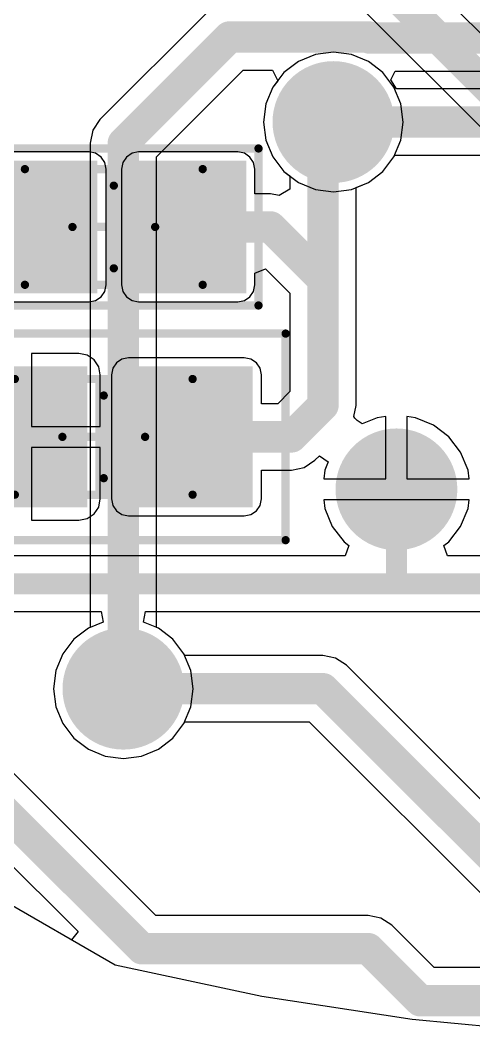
# Model space of a CAD drawing. Header units: millimetres. Extents: x 0.11 to 2.34, y 0.1 to 2.58.
# Drawn here: x 1.0109 to 1.2268, y 0.1006 to 0.5835 of the extents above; entities that cross this region are included whole.
import ezdxf

# ---------------------------------------------------------------- set-up
doc = ezdxf.new("R2010")
doc.units = ezdxf.units.MM
doc.header["$MEASUREMENT"] = 0
for name, color, linetype in [('BottomLayer', 5, 'Continuous'), ('BottomSolder', 6, 'Continuous'), ('Mechanical13', 56, 'Continuous'), ('Mechanical15', 56, 'Continuous'), ('MultiLayer', 9, 'Continuous'), ('TopLayer', 1, 'Continuous'), ('TopOverlay', 2, 'Continuous'), ('TopPaste', 8, 'Continuous'), ('TopSolder', 216, 'Continuous'), ('ViaHoleLayer', 16, 'Continuous')]:
    doc.layers.add(name, color=color, linetype=linetype)

# ---------------------------------------------------------------- blocks, each defined once
blk = doc.blocks.new('6_0805_M_43')
at = {"layer": 'Mechanical13', "const_width": 0.00394}
for points in [[(-0.04232, -0.02756), (-0.04232, 0.02756)], [(-0.04232, 0.02756), (0.04232, 0.02756)], [(0.04232, -0.02756), (0.04232, 0.02756)], [(-0.04232, -0.02756), (0.04232, -0.02756)]]:
    blk.add_lwpolyline(points, dxfattribs=at)
at = {"layer": 'Mechanical13', "const_width": 0.00197}
for points in [[(-0.04331, 0.02756, 1), (-0.04134, 0.02756, 1)], [(-0.04331, 0.02756, 1), (-0.04134, 0.02756, 1)], [(0.04134, 0.02756, 1), (0.04331, 0.02756, 1)], [(0.04134, 0.02756, 1), (0.04331, 0.02756, 1)], [(-0.04331, -0.02756, 1), (-0.04134, -0.02756, 1)], [(-0.04331, -0.02756, 1), (-0.04134, -0.02756, 1)], [(0.04134, -0.02756, 1), (0.04331, -0.02756, 1)], [(0.04134, -0.02756, 1), (0.04331, -0.02756, 1)]]:
    blk.add_lwpolyline(points, format="xyb", close=True, dxfattribs=at)
at = {"layer": 'Mechanical15', "const_width": 0.00394}
for points in [[(-0.08661, -0.04921), (-0.08661, 0.04921)], [(-0.08661, 0.04921), (0.08661, 0.04921)], [(0.08661, -0.04921), (0.08661, 0.04921)], [(0, -0.01969), (0, 0.01969)], [(-0.01969, 0), (0.01969, 0)], [(-0.08661, -0.04921), (0.08661, -0.04921)]]:
    blk.add_lwpolyline(points, dxfattribs=at)
at = {"layer": 'Mechanical15', "const_width": 0.00197}
for points in [[(-0.0876, 0.04921, 1), (-0.08563, 0.04921, 1)], [(-0.0876, 0.04921, 1), (-0.08563, 0.04921, 1)], [(0.08563, 0.04921, 1), (0.0876, 0.04921, 1)], [(0.08563, 0.04921, 1), (0.0876, 0.04921, 1)], [(-0.00098, 0.01969, 1), (0.00098, 0.01969, 1)], [(-0.02067, 0, 1), (-0.0187, 0, 1)], [(0.0187, 0, 1), (0.02067, 0, 1)], [(-0.00098, -0.01969, 1), (0.00098, -0.01969, 1)], [(-0.0876, -0.04921, 1), (-0.08563, -0.04921, 1)], [(-0.0876, -0.04921, 1), (-0.08563, -0.04921, 1)], [(0.08563, -0.04921, 1), (0.0876, -0.04921, 1)], [(0.08563, -0.04921, 1), (0.0876, -0.04921, 1)]]:
    blk.add_lwpolyline(points, format="xyb", close=True, dxfattribs=at)
at = {"layer": 'TopLayer'}
for points in [[(-0.01181, -0.02953), (-0.01181, 0.02953), (-0.06693, -0.02953), (-0.06693, 0.02953)], [(0.06693, -0.02953), (0.06693, 0.02953), (0.01181, -0.02953), (0.01181, 0.02953)]]:
    blk.add_solid(points, dxfattribs=at)
at = {"layer": 'TopOverlay', "const_width": 0.00787}
blk.add_lwpolyline([(0, -0.02559), (0, 0.02559)], dxfattribs=at)
at = {"layer": 'TopOverlay', "const_width": 0.00394}
for points in [[(-0.00197, 0.02559, 1), (0.00197, 0.02559, 1)], [(-0.00197, -0.02559, 1), (0.00197, -0.02559, 1)]]:
    blk.add_lwpolyline(points, format="xyb", close=True, dxfattribs=at)
at = {"layer": 'TopPaste'}
for points in [[(-0.01181, -0.02953), (-0.01181, 0.02953), (-0.06693, -0.02953), (-0.06693, 0.02953)], [(0.06693, -0.02953), (0.06693, 0.02953), (0.01181, -0.02953), (0.01181, 0.02953)]]:
    blk.add_solid(points, dxfattribs=at)
at = {"layer": 'TopSolder'}
for points in [[(-0.00781, -0.03353), (-0.00781, 0.03353), (-0.07093, -0.03353), (-0.07093, 0.03353)], [(0.07093, -0.03353), (0.07093, 0.03353), (0.00781, -0.03353), (0.00781, 0.03353)]]:
    blk.add_solid(points, dxfattribs=at)
blk = doc.blocks.new('6_0805_N_46')
at = {"layer": 'Mechanical13', "const_width": 0.00394}
for points in [[(-0.04232, -0.02756), (-0.04232, 0.02756)], [(-0.04232, 0.02756), (0.04232, 0.02756)], [(0.04232, -0.02756), (0.04232, 0.02756)], [(-0.04232, -0.02756), (0.04232, -0.02756)]]:
    blk.add_lwpolyline(points, dxfattribs=at)
at = {"layer": 'Mechanical13', "const_width": 0.00197}
for points in [[(-0.04331, 0.02756, 1), (-0.04134, 0.02756, 1)], [(-0.04331, 0.02756, 1), (-0.04134, 0.02756, 1)], [(0.04134, 0.02756, 1), (0.04331, 0.02756, 1)], [(0.04134, 0.02756, 1), (0.04331, 0.02756, 1)], [(-0.04331, -0.02756, 1), (-0.04134, -0.02756, 1)], [(-0.04331, -0.02756, 1), (-0.04134, -0.02756, 1)], [(0.04134, -0.02756, 1), (0.04331, -0.02756, 1)], [(0.04134, -0.02756, 1), (0.04331, -0.02756, 1)]]:
    blk.add_lwpolyline(points, format="xyb", close=True, dxfattribs=at)
at = {"layer": 'Mechanical15', "const_width": 0.00394}
for points in [[(-0.0689, -0.0374), (-0.0689, 0.0374)], [(-0.0689, 0.0374), (0.0689, 0.0374)], [(0.0689, -0.0374), (0.0689, 0.0374)], [(0, -0.01969), (0, 0.01969)], [(-0.01969, 0), (0.01969, 0)], [(-0.0689, -0.0374), (0.0689, -0.0374)]]:
    blk.add_lwpolyline(points, dxfattribs=at)
at = {"layer": 'Mechanical15', "const_width": 0.00197}
for points in [[(-0.06988, 0.0374, 1), (-0.06791, 0.0374, 1)], [(-0.06988, 0.0374, 1), (-0.06791, 0.0374, 1)], [(0.06791, 0.0374, 1), (0.06988, 0.0374, 1)], [(0.06791, 0.0374, 1), (0.06988, 0.0374, 1)], [(-0.00098, 0.01969, 1), (0.00098, 0.01969, 1)], [(-0.02067, 0, 1), (-0.0187, 0, 1)], [(0.0187, 0, 1), (0.02067, 0, 1)], [(-0.00098, -0.01969, 1), (0.00098, -0.01969, 1)], [(-0.06988, -0.0374, 1), (-0.06791, -0.0374, 1)], [(-0.06988, -0.0374, 1), (-0.06791, -0.0374, 1)], [(0.06791, -0.0374, 1), (0.06988, -0.0374, 1)], [(0.06791, -0.0374, 1), (0.06988, -0.0374, 1)]]:
    blk.add_lwpolyline(points, format="xyb", close=True, dxfattribs=at)
at = {"layer": 'TopLayer'}
for points in [[(-0.01181, -0.02756), (-0.01181, 0.02756), (-0.05906, -0.02756), (-0.05906, 0.02756)], [(0.05906, -0.02756), (0.05906, 0.02756), (0.01181, -0.02756), (0.01181, 0.02756)]]:
    blk.add_solid(points, dxfattribs=at)
at = {"layer": 'TopOverlay', "const_width": 0.00787}
blk.add_lwpolyline([(0, -0.02362), (0, 0.02362)], dxfattribs=at)
at = {"layer": 'TopOverlay', "const_width": 0.00394}
for points in [[(-0.00197, 0.02362, 1), (0.00197, 0.02362, 1)], [(-0.00197, -0.02362, 1), (0.00197, -0.02362, 1)]]:
    blk.add_lwpolyline(points, format="xyb", close=True, dxfattribs=at)
at = {"layer": 'TopPaste'}
for points in [[(-0.01181, -0.02756), (-0.01181, 0.02756), (-0.05906, -0.02756), (-0.05906, 0.02756)], [(0.05906, -0.02756), (0.05906, 0.02756), (0.01181, -0.02756), (0.01181, 0.02756)]]:
    blk.add_solid(points, dxfattribs=at)
at = {"layer": 'TopSolder'}
for points in [[(-0.00781, -0.03156), (-0.00781, 0.03156), (-0.06305, -0.03156), (-0.06305, 0.03156)], [(0.06306, -0.03156), (0.06306, 0.03156), (0.00781, -0.03156), (0.00781, 0.03156)]]:
    blk.add_solid(points, dxfattribs=at)

msp = doc.modelspace()

# ---------------------------------------------------------------- linework, layer by layer
at = {"layer": 'BottomLayer'}
for p, q in [((1.09933, 0.58667), (1.04883, 0.53617)), ((1.0758, 0.51845), (1.11705, 0.5597)), ((1.11705, 0.5597), (1.13105, 0.5597)), ((1.13105, 0.5597), (1.13352, 0.5547)), ((1.18727, 0.55502), (1.18933, 0.5592)), ((1.18933, 0.5592), (1.635, 0.5592)), ((1.13117, 0.55164), (1.12785, 0.54361)), ((1.13352, 0.5547), (1.13117, 0.55164)), ((1.19, 0.5508), (1.18727, 0.55502)), ((1.65345, 0.5508), (1.19, 0.5508)), ((1.12785, 0.54361), (1.12672, 0.535)), ((1.04883, 0.53617), (1.0454, 0.53105)), ((1.12672, 0.535), (1.12785, 0.52639)), ((1.0454, 0.53105), (1.0442, 0.525)), ((1.12785, 0.52639), (1.13117, 0.51836)), ((1.0442, 0.525), (1.0442, 0.29417)), ((1.0758, 0.29417), (1.0758, 0.51845)), ((1.13117, 0.51836), (1.13646, 0.51146)), ((1.18354, 0.51146), (1.18883, 0.51836)), ((1.18883, 0.51836), (1.18917, 0.5192)), ((1.18917, 0.5192), (1.66, 0.5192)), ((1.13646, 0.51146), (1.14336, 0.50617)), ((1.17664, 0.50617), (1.18354, 0.51146)), ((1.14336, 0.50617), (1.15139, 0.50285)), ((1.15139, 0.50285), (1.16, 0.50172)), ((1.16, 0.50172), (1.16861, 0.50285)), ((1.16861, 0.50285), (1.17664, 0.50617)), ((1.05603, 0.13336), (0.452, 0.48209)), ((1.04336, 0.29383), (1.03646, 0.28854)), ((1.0442, 0.29417), (1.04336, 0.29383)), ((1.07664, 0.29383), (1.0758, 0.29417)), ((1.08354, 0.28854), (1.07664, 0.29383)), ((1.03646, 0.28854), (1.03117, 0.28164)), ((1.08883, 0.28164), (1.08354, 0.28854)), ((1.03117, 0.28164), (1.02785, 0.27361)), ((1.09215, 0.27361), (1.08883, 0.28164)), ((1.02785, 0.27361), (1.02672, 0.265)), ((1.09328, 0.265), (1.09215, 0.27361)), ((1.02672, 0.265), (1.02785, 0.25639)), ((1.09215, 0.25639), (1.09328, 0.265)), ((1.02785, 0.25639), (1.03117, 0.24836)), ((1.08883, 0.24836), (1.09215, 0.25639)), ((1.03117, 0.24836), (1.03646, 0.24146)), ((1.08354, 0.24146), (1.08883, 0.24836)), ((1.03646, 0.24146), (1.04336, 0.23617)), ((1.07664, 0.23617), (1.08354, 0.24146)), ((1.04336, 0.23617), (1.05139, 0.23285)), ((1.05139, 0.23285), (1.06, 0.23172)), ((1.06, 0.23172), (1.06861, 0.23285)), ((1.06861, 0.23285), (1.07664, 0.23617)), ((1.12588, 0.11842), (1.05603, 0.13336)), ((1.19751, 0.10743), (1.12588, 0.11842)), ((1.26965, 0.10063), (1.19751, 0.10743))]:
    msp.add_line(p, q, dxfattribs=at)
at = {"layer": 'BottomLayer', "const_width": 0.015}
for points in [[(1.06, 0.525), (1.1105, 0.5755)], [(1.1105, 0.5755), (1.17678, 0.5755)], [(1.17678, 0.5755), (1.17728, 0.575)], [(1.17728, 0.575), (1.635, 0.575)], [(1.16, 0.535), (1.66, 0.535)], [(1.06, 0.265), (1.06, 0.525)]]:
    msp.add_lwpolyline(points, dxfattribs=at)
at = {"layer": 'BottomLayer'}
for points, const_width in [([(1.10675, 0.5755, 1), (1.11425, 0.5755, 1)], 0.0075), ([(1.10675, 0.5755, 1), (1.11425, 0.5755, 1)], 0.0075), ([(1.17303, 0.5755, 1), (1.18053, 0.5755, 1)], 0.0075), ([(1.17303, 0.5755, 1), (1.18053, 0.5755, 1)], 0.0075), ([(1.17353, 0.575, 1), (1.18103, 0.575, 1)], 0.0075), ([(1.17353, 0.575, 1), (1.18103, 0.575, 1)], 0.0075), ([(1.1475, 0.535, 1), (1.1725, 0.535, 1)], 0.025), ([(1.15625, 0.535, 1), (1.16375, 0.535, 1)], 0.0075), ([(1.05625, 0.525, 1), (1.06375, 0.525, 1)], 0.0075), ([(1.05625, 0.525, 1), (1.06375, 0.525, 1)], 0.0075), ([(1.1775, 0.36, 1), (1.2025, 0.36, 1)], 0.025), ([(1.0475, 0.265, 1), (1.0725, 0.265, 1)], 0.025), ([(1.05625, 0.265, 1), (1.06375, 0.265, 1)], 0.0075)]:
    msp.add_lwpolyline(points, format="xyb", close=True, dxfattribs=dict(at, const_width=const_width))
at = {"layer": 'BottomSolder', "const_width": 0.029}
for points in [[(1.1455, 0.535, 1), (1.1745, 0.535, 1)], [(1.1755, 0.36, 1), (1.2045, 0.36, 1)], [(1.0455, 0.265, 1), (1.0745, 0.265, 1)]]:
    msp.add_lwpolyline(points, format="xyb", close=True, dxfattribs=at)
at = {"layer": 'MultiLayer', "const_width": 0.025}
for points in [[(1.1475, 0.535, 1), (1.1725, 0.535, 1)], [(1.1775, 0.36, 1), (1.2025, 0.36, 1)], [(1.0475, 0.265, 1), (1.0725, 0.265, 1)]]:
    msp.add_lwpolyline(points, format="xyb", close=True, dxfattribs=at)
at = {"layer": 'TopLayer'}
for p, q in [((1.32655, 0.4808), (1.12805, 0.6793)), ((1.10107, 0.66158), (1.30883, 0.45383)), ((1.15139, 0.56715), (1.14336, 0.56383)), ((1.16, 0.56828), (1.15139, 0.56715)), ((1.16861, 0.56715), (1.16, 0.56828)), ((1.17664, 0.56383), (1.16861, 0.56715)), ((1.14336, 0.56383), (1.13646, 0.55854)), ((1.18354, 0.55854), (1.17664, 0.56383)), ((1.13646, 0.55854), (1.13117, 0.55164)), ((1.18883, 0.55164), (1.18354, 0.55854)), ((1.13117, 0.55164), (1.12785, 0.54361)), ((1.19215, 0.54361), (1.18883, 0.55164)), ((1.12785, 0.54361), (1.12672, 0.535)), ((1.19328, 0.535), (1.19215, 0.54361)), ((1.12672, 0.535), (1.12785, 0.52639)), ((1.19215, 0.52639), (1.19328, 0.535)), ((1.12785, 0.52639), (1.13117, 0.51836)), ((1.18883, 0.51836), (1.19215, 0.52639)), ((1.04362, 0.52072), (0.99638, 0.52072)), ((1.04674, 0.52009), (1.04362, 0.52072)), ((1.04939, 0.51833), (1.04674, 0.52009)), ((1.05116, 0.51568), (1.04939, 0.51833)), ((1.06148, 0.51833), (1.05971, 0.51568)), ((1.06412, 0.52009), (1.06148, 0.51833)), ((1.06724, 0.52072), (1.06412, 0.52009)), ((1.11449, 0.52072), (1.06724, 0.52072)), ((1.11761, 0.52009), (1.11449, 0.52072)), ((1.12026, 0.51833), (1.11761, 0.52009)), ((1.12202, 0.51568), (1.12026, 0.51833)), ((1.13117, 0.51836), (1.13646, 0.51146)), ((1.18354, 0.51146), (1.18883, 0.51836)), ((1.05178, 0.51256), (1.05116, 0.51568)), ((1.05178, 0.45744), (1.05178, 0.51256)), ((1.05971, 0.51568), (1.05909, 0.51256)), ((1.05909, 0.51256), (1.05909, 0.45744)), ((1.12264, 0.51256), (1.12202, 0.51568)), ((1.12264, 0.5008), (1.12264, 0.51256)), ((1.13646, 0.51146), (1.1392, 0.50937)), ((1.1392, 0.50937), (1.1392, 0.50305)), ((1.17664, 0.50617), (1.18354, 0.51146)), ((1.1392, 0.50305), (1.1342, 0.49997)), ((1.1708, 0.50376), (1.17664, 0.50617)), ((1.1708, 0.46), (1.1708, 0.50376)), ((1.13, 0.5008), (1.12264, 0.5008)), ((1.1342, 0.49997), (1.13, 0.5008)), ((1.03534, 0.1453), (0.452, 0.48209)), ((1.12264, 0.46293), (1.12764, 0.46501)), ((1.12764, 0.46501), (1.1392, 0.45345)), ((1.12264, 0.45744), (1.12264, 0.46293)), ((1.1708, 0.4), (1.1708, 0.46)), ((1.04939, 0.45167), (1.05116, 0.45432)), ((1.05116, 0.45432), (1.05178, 0.45744)), ((1.05909, 0.45744), (1.05971, 0.45432)), ((1.05971, 0.45432), (1.06148, 0.45167)), ((1.12026, 0.45167), (1.12202, 0.45432)), ((1.12202, 0.45432), (1.12264, 0.45744)), ((0.99638, 0.44928), (1.04362, 0.44928)), ((1.04362, 0.44928), (1.04674, 0.44991)), ((1.04674, 0.44991), (1.04939, 0.45167)), ((1.06148, 0.45167), (1.06412, 0.44991)), ((1.06412, 0.44991), (1.06724, 0.44928)), ((1.06724, 0.44928), (1.11449, 0.44928)), ((1.11449, 0.44928), (1.11761, 0.44991)), ((1.11761, 0.44991), (1.12026, 0.45167)), ((1.1392, 0.45345), (1.1392, 0.40655)), ((1.03882, 0.42472), (1.01626, 0.42472)), ((1.01626, 0.42472), (1.01626, 0.39)), ((1.04272, 0.42395), (1.03882, 0.42472)), ((1.04603, 0.42174), (1.04272, 0.42395)), ((1.04824, 0.41843), (1.04603, 0.42174)), ((1.05667, 0.4203), (1.05491, 0.41765)), ((1.05932, 0.42206), (1.05667, 0.4203)), ((1.06244, 0.42268), (1.05932, 0.42206)), ((1.11756, 0.42268), (1.06244, 0.42268)), ((1.12068, 0.42206), (1.11756, 0.42268)), ((1.12333, 0.4203), (1.12068, 0.42206)), ((1.12509, 0.41765), (1.12333, 0.4203)), ((1.04901, 0.41453), (1.04824, 0.41843)), ((1.05491, 0.41765), (1.05428, 0.41453)), ((1.12572, 0.41453), (1.12509, 0.41765)), ((1.04901, 0.39), (1.04901, 0.41453)), ((1.05428, 0.41453), (1.05428, 0.35547)), ((1.12572, 0.4008), (1.12572, 0.41453)), ((1.1392, 0.40655), (1.13345, 0.4008)), ((1.13345, 0.4008), (1.12572, 0.4008)), ((1.16974, 0.39466), (1.1708, 0.4)), ((1.1702, 0.39393), (1.16974, 0.39466)), ((1.17125, 0.39284), (1.1702, 0.39393)), ((1.17374, 0.39115), (1.17125, 0.39284)), ((1.18086, 0.3941), (1.17374, 0.39115)), ((1.185, 0.39464), (1.18086, 0.3941)), ((1.185, 0.365), (1.185, 0.39464)), ((1.19914, 0.3941), (1.195, 0.39464)), ((1.195, 0.39464), (1.195, 0.365)), ((1.20765, 0.39057), (1.19914, 0.3941)), ((1.01626, 0.39), (1.04901, 0.39)), ((1.21496, 0.38496), (1.20765, 0.39057)), ((1.22057, 0.37765), (1.21496, 0.38496)), ((1.04901, 0.38), (1.01626, 0.38)), ((1.01626, 0.38), (1.01626, 0.34528)), ((1.04901, 0.35547), (1.04901, 0.38)), ((1.2241, 0.36914), (1.22057, 0.37765)), ((1.14605, 0.3704), (1.15117, 0.37383)), ((1.15117, 0.37383), (1.15332, 0.37597)), ((1.15332, 0.37597), (1.15756, 0.37314)), ((1.15756, 0.37314), (1.1559, 0.36914)), ((1.12572, 0.35547), (1.12572, 0.3692)), ((1.12572, 0.3692), (1.14, 0.3692)), ((1.14, 0.3692), (1.14605, 0.3704)), ((1.1559, 0.36914), (1.15536, 0.365)), ((1.22464, 0.365), (1.2241, 0.36914)), ((1.15536, 0.365), (1.185, 0.365)), ((1.195, 0.365), (1.22464, 0.365)), ((1.04824, 0.35157), (1.04901, 0.35547)), ((1.05428, 0.35547), (1.05491, 0.35235)), ((1.12509, 0.35235), (1.12572, 0.35547)), ((1.22464, 0.355), (1.15536, 0.355)), ((1.15536, 0.355), (1.1559, 0.35086)), ((1.2241, 0.35086), (1.22464, 0.355)), ((1.04272, 0.34605), (1.04603, 0.34826)), ((1.04603, 0.34826), (1.04824, 0.35157)), ((1.05491, 0.35235), (1.05667, 0.3497)), ((1.05667, 0.3497), (1.05932, 0.34794)), ((1.05932, 0.34794), (1.06244, 0.34732)), ((1.11756, 0.34732), (1.12068, 0.34794)), ((1.12068, 0.34794), (1.12333, 0.3497)), ((1.12333, 0.3497), (1.12509, 0.35235)), ((1.1559, 0.35086), (1.15943, 0.34235)), ((1.22057, 0.34235), (1.2241, 0.35086)), ((1.01626, 0.34528), (1.03882, 0.34528)), ((1.03882, 0.34528), (1.04272, 0.34605)), ((1.06244, 0.34732), (1.11756, 0.34732)), ((1.15943, 0.34235), (1.16504, 0.33504)), ((1.21496, 0.33504), (1.22057, 0.34235)), ((1.16504, 0.33504), (1.16736, 0.33325)), ((1.16736, 0.33325), (1.16566, 0.32825)), ((1.21264, 0.33325), (1.21496, 0.33504)), ((1.21434, 0.32825), (1.21264, 0.33325)), ((1.0754, 0.15695), (0.9008, 0.33155)), ((1.16566, 0.32825), (0.98049, 0.32825)), ((1.27675, 0.32825), (1.21434, 0.32825)), ((0.87383, 0.31383), (1.03839, 0.14926)), ((0.975, 0.30175), (1.04941, 0.30175)), ((1.04941, 0.30175), (1.05041, 0.29675)), ((1.06959, 0.29675), (1.07059, 0.30175)), ((1.07059, 0.30175), (1.27675, 0.30175)), ((1.05041, 0.29675), (1.04336, 0.29383)), ((1.07664, 0.29383), (1.06959, 0.29675)), ((1.04336, 0.29383), (1.03646, 0.28854)), ((1.08354, 0.28854), (1.07664, 0.29383)), ((1.03646, 0.28854), (1.03117, 0.28164)), ((1.08883, 0.28164), (1.08354, 0.28854)), ((1.03117, 0.28164), (1.02785, 0.27361)), ((1.08917, 0.2808), (1.08883, 0.28164)), ((1.155, 0.2808), (1.08917, 0.2808)), ((1.16105, 0.2796), (1.155, 0.2808)), ((1.16617, 0.27617), (1.16105, 0.2796)), ((1.26155, 0.1808), (1.16617, 0.27617)), ((1.02785, 0.27361), (1.02672, 0.265)), ((1.02672, 0.265), (1.02785, 0.25639)), ((1.02785, 0.25639), (1.03117, 0.24836)), ((1.03117, 0.24836), (1.03646, 0.24146)), ((1.08354, 0.24146), (1.08883, 0.24836)), ((1.08883, 0.24836), (1.08917, 0.2492)), ((1.08917, 0.2492), (1.14845, 0.2492)), ((1.14845, 0.2492), (1.24383, 0.15382)), ((1.03646, 0.24146), (1.04336, 0.23617)), ((1.07664, 0.23617), (1.08354, 0.24146)), ((1.04336, 0.23617), (1.05139, 0.23285)), ((1.05139, 0.23285), (1.06, 0.23172)), ((1.06, 0.23172), (1.06861, 0.23285)), ((1.06861, 0.23285), (1.07664, 0.23617)), ((1.17658, 0.15695), (1.0754, 0.15695)), ((1.18262, 0.15574), (1.17658, 0.15695)), ((1.18775, 0.15232), (1.18262, 0.15574)), ((1.20791, 0.13216), (1.18775, 0.15232)), ((1.03839, 0.14926), (1.03534, 0.1453)), ((1.33929, 0.13216), (1.20791, 0.13216))]:
    msp.add_line(p, q, dxfattribs=at)
for points, const_width in [([(1.11224, 0.67276), (1.32, 0.465)], 0.015), ([(1.155, 0.53), (1.16, 0.535)], 0.015), ([(1.155, 0.46), (1.155, 0.53)], 0.015), ([(0.96, 0.485), (1.02, 0.485)], 0.015), ([(1.09087, 0.485), (1.13, 0.485)], 0.015), ([(1.13, 0.485), (1.155, 0.46)], 0.015), ([(1.155, 0.4), (1.155, 0.46)], 0.015), ([(1.14, 0.385), (1.155, 0.4)], 0.015), ([(1.09, 0.385), (1.14, 0.385)], 0.015), ([(0.965, 0.385), (1.01126, 0.385)], 0.01), ([(1.19, 0.315), (1.19, 0.36)], 0.01), ([(0.885, 0.325), (1.06886, 0.14114)], 0.015), ([(0.975, 0.315), (1.19, 0.315)], 0.01), ([(1.19, 0.315), (1.29, 0.315)], 0.01), ([(1.06, 0.265), (1.155, 0.265)], 0.015), ([(1.155, 0.265), (1.255, 0.165)], 0.015), ([(1.06886, 0.14114), (1.17658, 0.14114)], 0.015), ([(1.17658, 0.14114), (1.20136, 0.11636)], 0.015), ([(1.20136, 0.11636), (1.48465, 0.11636)], 0.015)]:
    msp.add_lwpolyline(points, dxfattribs=dict(at, const_width=const_width))
for points, const_width in [([(1.1475, 0.535, 1), (1.1725, 0.535, 1)], 0.025), ([(1.15625, 0.535, 1), (1.16375, 0.535, 1)], 0.0075), ([(1.15125, 0.53, 1), (1.15875, 0.53, 1)], 0.0075), ([(1.15125, 0.53, 1), (1.15875, 0.53, 1)], 0.0075), ([(1.01625, 0.485, 1), (1.02375, 0.485, 1)], 0.0075), ([(1.08712, 0.485, 1), (1.09462, 0.485, 1)], 0.0075), ([(1.12625, 0.485, 1), (1.13375, 0.485, 1)], 0.0075), ([(1.12625, 0.485, 1), (1.13375, 0.485, 1)], 0.0075), ([(1.15125, 0.46, 1), (1.15875, 0.46, 1)], 0.0075), ([(1.15125, 0.46, 1), (1.15875, 0.46, 1)], 0.0075), ([(1.15125, 0.46, 1), (1.15875, 0.46, 1)], 0.0075), ([(1.15125, 0.4, 1), (1.15875, 0.4, 1)], 0.0075), ([(1.15125, 0.4, 1), (1.15875, 0.4, 1)], 0.0075), ([(1.08625, 0.385, 1), (1.09375, 0.385, 1)], 0.0075), ([(1.13625, 0.385, 1), (1.14375, 0.385, 1)], 0.0075), ([(1.13625, 0.385, 1), (1.14375, 0.385, 1)], 0.0075), ([(1.00876, 0.385, 1), (1.01376, 0.385, 1)], 0.005), ([(1.1775, 0.36, 1), (1.2025, 0.36, 1)], 0.025), ([(1.1875, 0.36, 1), (1.1925, 0.36, 1)], 0.005), ([(1.1875, 0.315, 1), (1.1925, 0.315, 1)], 0.005), ([(1.1875, 0.315, 1), (1.1925, 0.315, 1)], 0.005), ([(1.1875, 0.315, 1), (1.1925, 0.315, 1)], 0.005), ([(1.0475, 0.265, 1), (1.0725, 0.265, 1)], 0.025), ([(1.05625, 0.265, 1), (1.06375, 0.265, 1)], 0.0075), ([(1.15125, 0.265, 1), (1.15875, 0.265, 1)], 0.0075), ([(1.15125, 0.265, 1), (1.15875, 0.265, 1)], 0.0075), ([(1.06511, 0.14114, 1), (1.07261, 0.14114, 1)], 0.0075), ([(1.06511, 0.14114, 1), (1.07261, 0.14114, 1)], 0.0075), ([(1.17283, 0.14114, 1), (1.18033, 0.14114, 1)], 0.0075), ([(1.17283, 0.14114, 1), (1.18033, 0.14114, 1)], 0.0075), ([(1.19761, 0.11636, 1), (1.20511, 0.11636, 1)], 0.0075), ([(1.19761, 0.11636, 1), (1.20511, 0.11636, 1)], 0.0075)]:
    msp.add_lwpolyline(points, format="xyb", close=True, dxfattribs=dict(at, const_width=const_width))
at = {"layer": 'TopSolder', "const_width": 0.029}
for points in [[(1.1455, 0.535, 1), (1.1745, 0.535, 1)], [(1.1755, 0.36, 1), (1.2045, 0.36, 1)], [(1.0455, 0.265, 1), (1.0745, 0.265, 1)]]:
    msp.add_lwpolyline(points, format="xyb", close=True, dxfattribs=at)
at = {"layer": 'ViaHoleLayer', "const_width": 0.014}
for points in [[(1.153, 0.535, 1), (1.167, 0.535, 1)], [(1.183, 0.36, 1), (1.197, 0.36, 1)], [(1.053, 0.265, 1), (1.067, 0.265, 1)]]:
    msp.add_lwpolyline(points, format="xyb", close=True, dxfattribs=at)

# ---------------------------------------------------------------- block references
at = {"rotation": 360}
for name, p in [('6_0805_N_46', (1.05543, 0.485)), ('6_0805_M_43', (1.05063, 0.385))]:
    msp.add_blockref(name, p, dxfattribs=at)

doc.saveas('drawing.dxf')
